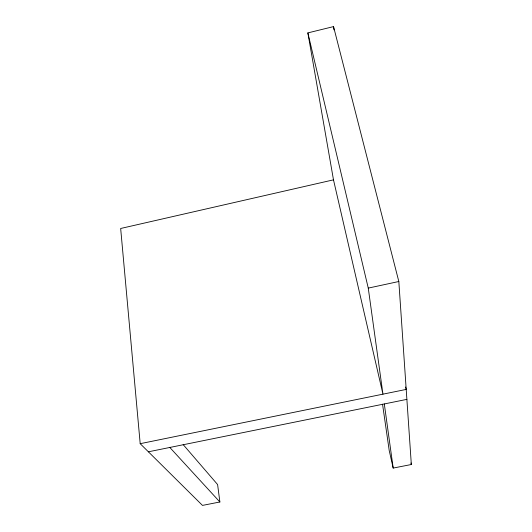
<?xml version="1.0" encoding="UTF-8"?>
<svg xmlns="http://www.w3.org/2000/svg" width="532" height="532" viewBox="0 0 532 532"><rect width="100%" height="100%" fill="white"/><g stroke="black" fill="none" stroke-linecap="round" stroke-linejoin="round"><path stroke-width="0.8" d="M307.862 32.898L368.264 288.105L382.954 394.159L333.491 179.849L307.862 32.898L333.537 26.6L398.827 281.508L411.336 464.516L393.188 468.074L389.224 450.617L382.541 404.2M333.564 179.829L120.664 228.481L140.195 443.681L202.473 505.4L219.882 501.995L217.601 484.546L183.188 444.619M368.264 288.105L398.827 281.508M140.195 443.681L406.209 389.417L405.617 387.003M148.395 451.808L406.887 399.366M169.828 447.459L219.882 501.995M410.963 462.933L411.336 464.516M384.31 403.948L393.188 468.074M333.537 26.6L333.99 29.885"/></g></svg>
